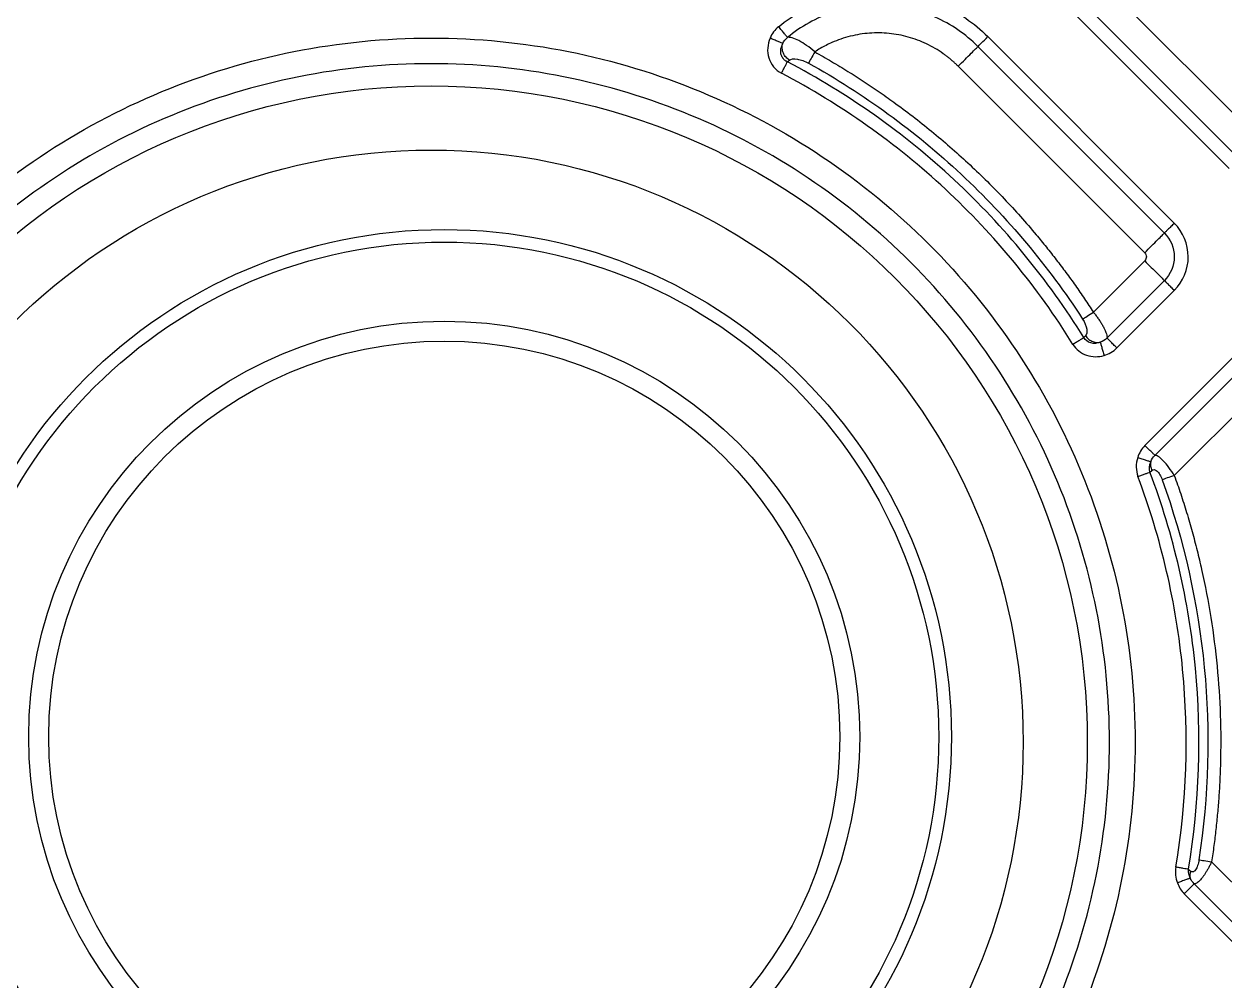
# Model space of a CAD drawing. Extents: x 525 to 613, y 487 to 635.
# Drawn here: x 563.221 to 567.463, y 537.177 to 540.556 of the extents above; entities that cross this region are included whole.
import ezdxf

# ---------------------------------------------------------------- set-up
doc = ezdxf.new("R2010")
doc.units = 0
doc.header["$MEASUREMENT"] = 0
doc.layers.add('1', color=4, linetype='Continuous')
doc.layers.add('STD TEST', color=3, linetype='Continuous')

# ---------------------------------------------------------------- blocks, each defined once
blk = doc.blocks.new('2023 VANGUARD')
at = {"layer": '1', "color": 3, "linetype": 'Continuous', "lineweight": 25}
for p, q in [((-1.3773, -52.5402), (-2.0361, -51.8813)), ((-2.1059, -51.9511), (-1.447, -52.6099)), ((-2.1407, -51.9859), (-1.4819, -52.6448)), ((-1.7103, -52.8731), (-2.3691, -52.2143)), ((-1.6754, -52.8383), (-2.3342, -52.1794)), ((-2.4388, -52.284), (-1.78, -52.9429)), ((-1.78, -52.9711), (-1.9612, -53.1523)), ((-1.9133, -53.2439), (-1.7103, -53.0409)), ((-1.8784, -53.2788), (-1.6754, -53.0757)), ((-1.9888, -53.2361), (-1.9948, -53.2425)), ((-1.4534, -53.2978), (-1.779, -53.6234)), ((-1.4185, -53.3326), (-1.7441, -53.6582)), ((-1.3488, -53.4023), (-1.6754, -53.7289)), ((-1.7613, -53.7172), (-1.7546, -53.7111)), ((-1.3488, -55.2881), (-1.5437, -55.0933)), ((-1.6052, -55.1712), (-1.4185, -55.3579)), ((-1.64, -55.2061), (-1.4534, -55.3927))]:
    blk.add_line(p, q, dxfattribs=at)
for centre, radius in [((-4.3, -54.6708), 2.3173), ((-4.3, -54.6708), 2.0907), ((-4.2541, -54.6518), 1.7912), ((-4.2541, -54.6518), 1.7467), ((-4.2541, -54.6518), 1.4676), ((-4.2541, -54.6518), 1.3971)]:
    blk.add_circle(centre, radius, dxfattribs=at)
for points, knots in [([(-3.073, -52.1444), (-3.0209, -52.1014), (-2.9608, -52.068), (-2.8325, -52.0253), (-2.7644, -52.0159), (-2.6293, -52.0223), (-2.5624, -52.0381), (-2.4388, -52.0928), (-2.382, -52.1316), (-2.3342, -52.1794)], [0, 0, 0, 0, 0.25, 0.25, 0.5, 0.5, 0.75, 0.75, 1, 1, 1, 1]), ([(-2.3691, -52.2143), (-2.4126, -52.1708), (-2.4642, -52.1354), (-2.5768, -52.0856), (-2.6377, -52.0712), (-2.7607, -52.0654), (-2.8227, -52.074), (-2.9395, -52.1129), (-2.9942, -52.1432), (-3.0416, -52.1824)], [0, 0, 0, 0, 0.25, 0.25, 0.5, 0.5, 0.75, 0.75, 1, 1, 1, 1]), ([(-3.0416, -52.1824), (-3.0422, -52.1817), (-3.0434, -52.1803), (-3.047, -52.1759), (-3.0495, -52.1729), (-3.0554, -52.1657), (-3.0589, -52.1616), (-3.066, -52.153), (-3.0696, -52.1486), (-3.073, -52.1444)], [0, 0, 0, 0, 0.25, 0.25, 0.5, 0.5, 0.75, 0.75, 1, 1, 1, 1]), ([(-2.4388, -52.284), (-2.4416, -52.2813), (-2.447, -52.276), (-2.4555, -52.2682), (-2.4642, -52.2607), (-2.473, -52.2534), (-2.4821, -52.2464), (-2.4976, -52.2352), (-2.5202, -52.2207), (-2.5507, -52.2046), (-2.5824, -52.1912), (-2.6261, -52.177), (-2.6828, -52.1664), (-2.7405, -52.1656), (-2.7861, -52.1709), (-2.8199, -52.1777), (-2.853, -52.1875), (-2.8815, -52.1986), (-2.9057, -52.2101), (-2.9259, -52.2211), (-2.9388, -52.2294), (-2.9452, -52.2335)], [0, 0, 0, 0, 0.020866, 0.041699, 0.062518, 0.083339, 0.104179, 0.125056, 0.187547, 0.250078, 0.312569, 0.3751, 0.500006, 0.624913, 0.687404, 0.749935, 0.812426, 0.874957, 0.916652, 0.958287, 1, 1, 1, 1]), ([(-6.7862, -54.6708), (-6.7862, -54.8335), (-6.7702, -54.9962), (-6.7067, -55.3154), (-6.6593, -55.4719), (-6.5347, -55.7726), (-6.4576, -55.9168), (-6.2768, -56.1874), (-6.1731, -56.3138), (-5.943, -56.5439), (-5.8166, -56.6476), (-5.546, -56.8284), (-5.4018, -56.9055), (-5.1011, -57.0301), (-4.9446, -57.0775), (-4.6254, -57.141), (-4.4627, -57.157), (-4.1373, -57.157), (-3.9746, -57.141), (-3.6554, -57.0775), (-3.4989, -57.0301), (-3.1982, -56.9055), (-3.054, -56.8284), (-2.7834, -56.6476), (-2.657, -56.5439), (-2.4269, -56.3138), (-2.3232, -56.1874), (-2.1424, -55.9168), (-2.0653, -55.7726), (-1.9407, -55.4719), (-1.8933, -55.3154), (-1.8298, -54.9962), (-1.8138, -54.8335), (-1.8138, -54.5081), (-1.8298, -54.3454), (-1.8933, -54.0262), (-1.9407, -53.8697), (-2.0653, -53.569), (-2.1424, -53.4248), (-2.3232, -53.1542), (-2.4269, -53.0278), (-2.657, -52.7977), (-2.7834, -52.694), (-3.054, -52.5132), (-3.1982, -52.4361), (-3.4989, -52.3115), (-3.6554, -52.2641), (-3.9746, -52.2006), (-4.1373, -52.1846), (-4.4627, -52.1846), (-4.6254, -52.2006), (-4.9446, -52.2641), (-5.1011, -52.3115), (-5.4018, -52.4361), (-5.546, -52.5132), (-5.8166, -52.694), (-5.943, -52.7977), (-6.1731, -53.0278), (-6.2768, -53.1542), (-6.4576, -53.4248), (-6.5347, -53.569), (-6.6593, -53.8697), (-6.7067, -54.0262), (-6.7702, -54.3454), (-6.7862, -54.5081), (-6.7862, -54.6708)], [0, 0, 0, 0, 0.03125, 0.03125, 0.0625, 0.0625, 0.09375, 0.09375, 0.125, 0.125, 0.15625, 0.15625, 0.1875, 0.1875, 0.21875, 0.21875, 0.25, 0.25, 0.28125, 0.28125, 0.3125, 0.3125, 0.34375, 0.34375, 0.375, 0.375, 0.40625, 0.40625, 0.4375, 0.4375, 0.46875, 0.46875, 0.5, 0.5, 0.53125, 0.53125, 0.5625, 0.5625, 0.59375, 0.59375, 0.625, 0.625, 0.65625, 0.65625, 0.6875, 0.6875, 0.71875, 0.71875, 0.75, 0.75, 0.78125, 0.78125, 0.8125, 0.8125, 0.84375, 0.84375, 0.875, 0.875, 0.90625, 0.90625, 0.9375, 0.9375, 0.96875, 0.96875, 1, 1, 1, 1]), ([(-3.1033, -52.1849), (-3.1124, -52.2068), (-3.1146, -52.2322), (-3.1006, -52.2777), (-3.0842, -52.2975), (-3.063, -52.3085)], [0, 0, 0, 0, 0.5, 0.5, 1, 1, 1, 1]), ([(-3.0585, -52.2037), (-3.0597, -52.2032), (-3.0616, -52.2024), (-3.0671, -52.2001), (-3.0707, -52.1986), (-3.079, -52.1951), (-3.0838, -52.1931), (-3.0935, -52.189), (-3.0985, -52.1869), (-3.1033, -52.1849)], [0, 0, 0, 0, 0.25, 0.25, 0.5, 0.5, 0.75, 0.75, 1, 1, 1, 1]), ([(-3.042, -52.2684), (-3.0432, -52.2679), (-3.0455, -52.2668), (-3.0488, -52.2647), (-3.0518, -52.2624), (-3.0546, -52.2598), (-3.0568, -52.2572), (-3.0594, -52.2537), (-3.0626, -52.2481), (-3.0652, -52.2394), (-3.0662, -52.2236), (-3.0618, -52.212), (-3.0585, -52.2037)], [0, 0, 0, 0, 0.0514923, 0.102157, 0.1522221, 0.2018998, 0.2513902, 0.2849445, 0.3768041, 0.5015695, 0.6416297, 1, 1, 1, 1]), ([(-3.0349, -52.2626), (-3.0389, -52.26), (-3.043, -52.2567), (-3.0503, -52.2484), (-3.0536, -52.2434), (-3.0584, -52.2325), (-3.0599, -52.2265), (-3.0608, -52.2147), (-3.0601, -52.2089), (-3.0585, -52.2037)], [0, 0, 0, 0, 0.25, 0.25, 0.5, 0.5, 0.75, 0.75, 1, 1, 1, 1]), ([(-2.9452, -52.2335), (-2.9644, -52.2163), (-2.9841, -52.2027), (-3.0099, -52.1893), (-3.0178, -52.186), (-3.0316, -52.1822), (-3.0374, -52.1815), (-3.0416, -52.1824)], [0, 0, 0, 0, 0.5, 0.5, 0.75, 0.75, 1, 1, 1, 1]), ([(-2.4388, -52.284), (-2.4306, -52.2758), (-2.4223, -52.2675), (-2.4068, -52.252), (-2.3995, -52.2447), (-2.3869, -52.2321), (-2.3815, -52.2267), (-2.3733, -52.2185), (-2.3705, -52.2157), (-2.3691, -52.2143)], [0, 0, 0, 0, 0.25, 0.25, 0.5, 0.5, 0.75, 0.75, 1, 1, 1, 1]), ([(-2.3691, -52.2143), (-2.3677, -52.2129), (-2.3634, -52.2086), (-2.3507, -52.1959), (-2.3425, -52.1877), (-2.3342, -52.1794)], [0, 0, 0, 0, 0.5, 0.5, 1, 1, 1, 1]), ([(-3.0349, -52.2626), (-3.0294, -52.2583), (-3.0191, -52.2572), (-2.9947, -52.2609), (-2.9806, -52.2657), (-2.9672, -52.2731)], [0, 0, 0, 0, 0.5, 0.5, 1, 1, 1, 1]), ([(-2.9452, -52.2335), (-2.9498, -52.2418), (-2.9544, -52.25), (-2.9622, -52.2639), (-2.9653, -52.2696), (-2.9672, -52.2731)], [0, 0, 0, 0, 0.5, 0.5, 1, 1, 1, 1]), ([(-2.9452, -52.2335), (-2.9353, -52.239), (-2.9156, -52.2501), (-2.8862, -52.2672), (-2.857, -52.2846), (-2.828, -52.3024), (-2.7992, -52.3205), (-2.7707, -52.3389), (-2.7424, -52.3578), (-2.7143, -52.3769), (-2.6865, -52.3964), (-2.6221, -52.4427), (-2.5235, -52.5191), (-2.3958, -52.6314), (-2.275, -52.7511), (-2.187, -52.8499), (-2.1271, -52.9229), (-2.092, -52.9674), (-2.0579, -53.0126), (-2.0247, -53.0584), (-1.9923, -53.105), (-1.9716, -53.1365), (-1.9612, -53.1523)], [0, 0, 0, 0, 0.025023, 0.050031, 0.075029, 0.100019, 0.125006, 0.149993, 0.174984, 0.199983, 0.224994, 0.250019, 0.375003, 0.500001, 0.624985, 0.749983, 0.79168, 0.833342, 0.874988, 0.916635, 0.9583, 1, 1, 1, 1]), ([(-1.9044, -54.6708), (-1.9044, -54.8276), (-1.9198, -54.9844), (-1.981, -55.2919), (-2.0267, -55.4427), (-2.1467, -55.7324), (-2.221, -55.8714), (-2.3952, -56.1321), (-2.4952, -56.2539), (-2.7169, -56.4756), (-2.8387, -56.5756), (-3.0994, -56.7498), (-3.2384, -56.8241), (-3.5281, -56.9441), (-3.6789, -56.9898), (-3.9864, -57.051), (-4.1432, -57.0664), (-4.4568, -57.0664), (-4.6136, -57.051), (-4.9211, -56.9898), (-5.0719, -56.9441), (-5.3616, -56.8241), (-5.5006, -56.7498), (-5.7613, -56.5756), (-5.8831, -56.4756), (-6.1048, -56.2539), (-6.2048, -56.1321), (-6.379, -55.8714), (-6.4533, -55.7324), (-6.5733, -55.4427), (-6.619, -55.2919), (-6.6802, -54.9844), (-6.6956, -54.8276), (-6.6956, -54.514), (-6.6802, -54.3572), (-6.619, -54.0497), (-6.5733, -53.8989), (-6.4533, -53.6092), (-6.379, -53.4702), (-6.2048, -53.2095), (-6.1048, -53.0877), (-5.8831, -52.866), (-5.7613, -52.766), (-5.5006, -52.5918), (-5.3616, -52.5175), (-5.0719, -52.3975), (-4.9211, -52.3518), (-4.6136, -52.2906), (-4.4568, -52.2752), (-4.1432, -52.2752), (-3.9864, -52.2906), (-3.6789, -52.3518), (-3.5281, -52.3975), (-3.2384, -52.5175), (-3.0994, -52.5918), (-2.8387, -52.766), (-2.7169, -52.866), (-2.4952, -53.0877), (-2.3952, -53.2095), (-2.221, -53.4702), (-2.1467, -53.6092), (-2.0267, -53.8989), (-1.981, -54.0497), (-1.9198, -54.3572), (-1.9044, -54.514), (-1.9044, -54.6708)], [0, 0, 0, 0, 0.03125, 0.03125, 0.0625, 0.0625, 0.09375, 0.09375, 0.125, 0.125, 0.15625, 0.15625, 0.1875, 0.1875, 0.21875, 0.21875, 0.25, 0.25, 0.28125, 0.28125, 0.3125, 0.3125, 0.34375, 0.34375, 0.375, 0.375, 0.40625, 0.40625, 0.4375, 0.4375, 0.46875, 0.46875, 0.5, 0.5, 0.53125, 0.53125, 0.5625, 0.5625, 0.59375, 0.59375, 0.625, 0.625, 0.65625, 0.65625, 0.6875, 0.6875, 0.71875, 0.71875, 0.75, 0.75, 0.78125, 0.78125, 0.8125, 0.8125, 0.84375, 0.84375, 0.875, 0.875, 0.90625, 0.90625, 0.9375, 0.9375, 0.96875, 0.96875, 1, 1, 1, 1]), ([(-3.063, -52.3085), (-3.0609, -52.3046), (-3.0588, -52.3005), (-3.0545, -52.2923), (-3.0525, -52.2884), (-3.0487, -52.2811), (-3.0469, -52.2778), (-3.044, -52.2723), (-3.0429, -52.2701), (-3.042, -52.2684)], [0, 0, 0, 0, 0.25, 0.25, 0.5, 0.5, 0.75, 0.75, 1, 1, 1, 1]), ([(-1.9948, -53.2425), (-2.1219, -53.0374), (-2.2764, -52.8494), (-2.6297, -52.5209), (-2.8283, -52.3803), (-3.042, -52.2684)], [0, 0, 0, 0, 0.5, 0.5, 1, 1, 1, 1]), ([(-2.9672, -52.2731), (-2.7724, -52.3814), (-2.5908, -52.5136), (-2.2649, -52.8179), (-2.1206, -52.99), (-1.9992, -53.177)], [0, 0, 0, 0, 0.5, 0.5, 1, 1, 1, 1]), ([(-2.0333, -53.2663), (-2.1583, -53.0647), (-2.3102, -52.8799), (-2.6576, -52.5568), (-2.8529, -52.4186), (-3.063, -52.3085)], [0, 0, 0, 0, 0.5, 0.5, 1, 1, 1, 1]), ([(-1.6754, -52.8383), (-1.6792, -52.8421), (-1.6833, -52.8461), (-1.6911, -52.854), (-1.6949, -52.8578), (-1.7015, -52.8644), (-1.7043, -52.8672), (-1.7083, -52.8712), (-1.7096, -52.8725), (-1.7103, -52.8731)], [0, 0, 0, 0, 0.25, 0.25, 0.5, 0.5, 0.75, 0.75, 1, 1, 1, 1]), ([(-1.6754, -53.0757), (-1.644, -53.0444), (-1.6262, -53.0014), (-1.6262, -52.9127), (-1.6443, -52.8694), (-1.6754, -52.8383)], [0, 0, 0, 0, 0.5, 0.5, 1, 1, 1, 1]), ([(-1.78, -52.9429), (-1.7717, -52.9346), (-1.7635, -52.9263), (-1.7479, -52.9108), (-1.7407, -52.9035), (-1.728, -52.8909), (-1.7227, -52.8855), (-1.7145, -52.8773), (-1.7116, -52.8745), (-1.7103, -52.8731)], [0, 0, 0, 0, 0.25, 0.25, 0.5, 0.5, 0.75, 0.75, 1, 1, 1, 1]), ([(-1.7103, -52.8731), (-1.6883, -52.8951), (-1.6755, -52.9257), (-1.6755, -52.9884), (-1.6881, -53.0187), (-1.7103, -53.0409)], [0, 0, 0, 0, 0.5, 0.5, 1, 1, 1, 1]), ([(-1.78, -52.9429), (-1.7763, -52.9466), (-1.7741, -52.9518), (-1.7741, -52.9622), (-1.7763, -52.9674), (-1.78, -52.9711)], [0, 0, 0, 0, 0.5, 0.5, 1, 1, 1, 1]), ([(-1.78, -52.9711), (-1.7726, -52.9785), (-1.7647, -52.9864), (-1.7491, -53.002), (-1.7415, -53.0096), (-1.7282, -53.0229), (-1.7226, -53.0285), (-1.7143, -53.0369), (-1.7116, -53.0396), (-1.7103, -53.0409)], [0, 0, 0, 0, 0.25, 0.25, 0.5, 0.5, 0.75, 0.75, 1, 1, 1, 1]), ([(-1.7103, -53.0409), (-1.7096, -53.0415), (-1.7083, -53.0428), (-1.7043, -53.0468), (-1.7015, -53.0496), (-1.6949, -53.0562), (-1.6911, -53.06), (-1.6833, -53.0679), (-1.6792, -53.0719), (-1.6754, -53.0757)], [0, 0, 0, 0, 0.25, 0.25, 0.5, 0.5, 0.75, 0.75, 1, 1, 1, 1]), ([(-1.9992, -53.177), (-1.9958, -53.1748), (-1.9904, -53.1713), (-1.977, -53.1626), (-1.9691, -53.1575), (-1.9612, -53.1523)], [0, 0, 0, 0, 0.5, 0.5, 1, 1, 1, 1]), ([(-1.9992, -53.177), (-1.9915, -53.1888), (-1.9866, -53.2017), (-1.9832, -53.223), (-1.9846, -53.2315), (-1.9888, -53.2361)], [0, 0, 0, 0, 0.5, 0.5, 1, 1, 1, 1]), ([(-1.9612, -53.1523), (-1.9599, -53.154), (-1.9572, -53.1573), (-1.9532, -53.1625), (-1.9492, -53.1679), (-1.9453, -53.1734), (-1.9414, -53.1789), (-1.9377, -53.1846), (-1.934, -53.1904), (-1.9305, -53.1961), (-1.9273, -53.2018), (-1.9233, -53.2093), (-1.9187, -53.2189), (-1.9149, -53.229), (-1.9131, -53.2366), (-1.9129, -53.2412), (-1.9132, -53.2432), (-1.9133, -53.2439)], [0, 0, 0, 0, 0.044301, 0.089857, 0.136678, 0.184773, 0.234154, 0.284827, 0.336802, 0.390084, 0.444682, 0.500602, 0.610729, 0.749962, 0.866451, 0.949811, 1, 1, 1, 1]), ([(-1.9948, -53.2425), (-1.9964, -53.2434), (-1.9986, -53.2448), (-2.0039, -53.2481), (-2.007, -53.25), (-2.014, -53.2543), (-2.0178, -53.2567), (-2.0256, -53.2615), (-2.0295, -53.264), (-2.0333, -53.2663)], [0, 0, 0, 0, 0.25, 0.25, 0.5, 0.5, 0.75, 0.75, 1, 1, 1, 1]), ([(-2.0333, -53.2663), (-2.0222, -53.2842), (-2.0051, -53.2977), (-1.9652, -53.3113), (-1.9435, -53.3112), (-1.9234, -53.3054)], [0, 0, 0, 0, 0.5, 0.5, 1, 1, 1, 1]), ([(-1.9369, -53.2588), (-1.9481, -53.2629), (-1.9599, -53.264), (-1.9809, -53.2584), (-1.9896, -53.2518), (-1.9948, -53.2425)], [0, 0, 0, 0, 0.5, 0.5, 1, 1, 1, 1]), ([(-1.9888, -53.2361), (-1.9863, -53.2397), (-1.9833, -53.2432), (-1.9759, -53.2496), (-1.9716, -53.2525), (-1.9621, -53.2569), (-1.957, -53.2584), (-1.9468, -53.2598), (-1.9416, -53.2597), (-1.9369, -53.2588)], [0, 0, 0, 0, 0.25, 0.25, 0.5, 0.5, 0.75, 0.75, 1, 1, 1, 1]), ([(-1.9369, -53.2588), (-1.9365, -53.26), (-1.9359, -53.262), (-1.9343, -53.2677), (-1.9332, -53.2715), (-1.9307, -53.2802), (-1.9293, -53.2851), (-1.9263, -53.2953), (-1.9248, -53.3005), (-1.9234, -53.3054)], [0, 0, 0, 0, 0.25, 0.25, 0.5, 0.5, 0.75, 0.75, 1, 1, 1, 1]), ([(-1.8784, -53.2788), (-1.8823, -53.275), (-1.8863, -53.2709), (-1.8942, -53.263), (-1.898, -53.2592), (-1.9046, -53.2526), (-1.9073, -53.2499), (-1.9114, -53.2458), (-1.9127, -53.2445), (-1.9133, -53.2439)], [0, 0, 0, 0, 0.25, 0.25, 0.5, 0.5, 0.75, 0.75, 1, 1, 1, 1]), ([(-1.7441, -53.6582), (-1.7448, -53.6576), (-1.746, -53.6563), (-1.7501, -53.6522), (-1.7529, -53.6495), (-1.7595, -53.6429), (-1.7633, -53.6391), (-1.7711, -53.6312), (-1.7752, -53.6272), (-1.779, -53.6234)], [0, 0, 0, 0, 0.25, 0.25, 0.5, 0.5, 0.75, 0.75, 1, 1, 1, 1]), ([(-1.6754, -53.7289), (-1.6813, -53.7193), (-1.6878, -53.7097), (-1.7012, -53.6919), (-1.7082, -53.6837), (-1.7211, -53.6704), (-1.727, -53.6654), (-1.7371, -53.6591), (-1.7411, -53.6579), (-1.7441, -53.6582)], [0, 0, 0, 0, 0.25, 0.25, 0.5, 0.5, 0.75, 0.75, 1, 1, 1, 1]), ([(-1.8048, -53.666), (-1.7999, -53.6675), (-1.7947, -53.6691), (-1.7847, -53.6723), (-1.7797, -53.6739), (-1.7711, -53.6766), (-1.7674, -53.6777), (-1.7617, -53.6795), (-1.7597, -53.6802), (-1.7585, -53.6805)], [0, 0, 0, 0, 0.25, 0.25, 0.5, 0.5, 0.75, 0.75, 1, 1, 1, 1]), ([(-1.7585, -53.6805), (-1.7596, -53.6856), (-1.7597, -53.691), (-1.7583, -53.7014), (-1.7568, -53.7065), (-1.7546, -53.7111)], [0, 0, 0, 0, 0.5, 0.5, 1, 1, 1, 1]), ([(-1.8038, -53.7332), (-1.7996, -53.7316), (-1.7952, -53.73), (-1.7866, -53.7267), (-1.7824, -53.7252), (-1.7748, -53.7223), (-1.7713, -53.721), (-1.7655, -53.7188), (-1.7631, -53.7179), (-1.7613, -53.7172)], [0, 0, 0, 0, 0.25, 0.25, 0.5, 0.5, 0.75, 0.75, 1, 1, 1, 1]), ([(-1.6703, -55.1122), (-1.6316, -54.8818), (-1.6234, -54.6464), (-1.6684, -54.1814), (-1.7216, -53.9519), (-1.8038, -53.7332)], [0, 0, 0, 0, 0.5, 0.5, 1, 1, 1, 1]), ([(-1.6256, -55.1197), (-1.5862, -54.8854), (-1.5779, -54.646), (-1.6237, -54.173), (-1.6778, -53.9396), (-1.7613, -53.7172)], [0, 0, 0, 0, 0.5, 0.5, 1, 1, 1, 1]), ([(-1.7546, -53.7111), (-1.7524, -53.709), (-1.7497, -53.708), (-1.7435, -53.7087), (-1.74, -53.7104), (-1.733, -53.7167), (-1.7294, -53.7212), (-1.7231, -53.7318), (-1.7203, -53.7379), (-1.718, -53.7442)], [0, 0, 0, 0, 0.25, 0.25, 0.5, 0.5, 0.75, 0.75, 1, 1, 1, 1]), ([(-1.6754, -53.7289), (-1.6843, -53.7321), (-1.6931, -53.7353), (-1.7082, -53.7407), (-1.7143, -53.7429), (-1.718, -53.7442)], [0, 0, 0, 0, 0.5, 0.5, 1, 1, 1, 1]), ([(-1.718, -53.7442), (-1.6413, -53.9579), (-1.5913, -54.1812), (-1.5477, -54.6332), (-1.5541, -54.862), (-1.5885, -55.0864)], [0, 0, 0, 0, 0.5, 0.5, 1, 1, 1, 1]), ([(-1.6754, -53.7289), (-1.6715, -53.7398), (-1.6638, -53.7616), (-1.6527, -53.7944), (-1.642, -53.8273), (-1.6318, -53.8604), (-1.6219, -53.8935), (-1.6125, -53.9268), (-1.6035, -53.9602), (-1.5948, -53.9938), (-1.5866, -54.0274), (-1.5685, -54.1061), (-1.5446, -54.2309), (-1.5226, -54.4027), (-1.5113, -54.5755), (-1.5109, -54.7102), (-1.5146, -54.8064), (-1.518, -54.864), (-1.5226, -54.9215), (-1.5284, -54.9789), (-1.5353, -55.0361), (-1.5409, -55.0742), (-1.5437, -55.0933)], [0, 0, 0, 0, 0.025024, 0.050033, 0.07503, 0.10002, 0.125006, 0.149993, 0.174984, 0.199983, 0.224994, 0.25002, 0.375004, 0.500001, 0.624985, 0.749983, 0.79168, 0.833343, 0.874988, 0.916634, 0.958299, 1, 1, 1, 1]), ([(-1.5885, -55.0864), (-1.5895, -55.0931), (-1.591, -55.0999), (-1.595, -55.1122), (-1.5976, -55.1178), (-1.6034, -55.126), (-1.6066, -55.1286), (-1.6128, -55.13), (-1.6156, -55.1289), (-1.6182, -55.1266)], [0, 0, 0, 0, 0.25, 0.25, 0.5, 0.5, 0.75, 0.75, 1, 1, 1, 1]), ([(-1.5437, -55.0933), (-1.5446, -55.0952), (-1.5464, -55.0991), (-1.5492, -55.1048), (-1.5521, -55.1103), (-1.5549, -55.1156), (-1.5578, -55.1208), (-1.5607, -55.1257), (-1.5635, -55.1304), (-1.5663, -55.1348), (-1.5691, -55.139), (-1.5718, -55.143), (-1.5745, -55.1467), (-1.5782, -55.1514), (-1.5827, -55.1568), (-1.588, -55.1623), (-1.593, -55.1666), (-1.5975, -55.1695), (-1.6017, -55.1713), (-1.604, -55.1712), (-1.6052, -55.1712)], [0, 0, 0, 0, 0.045355, 0.089978, 0.133883, 0.177088, 0.21961, 0.261467, 0.302678, 0.343262, 0.38324, 0.422635, 0.461469, 0.499765, 0.581266, 0.663208, 0.745827, 0.829352, 0.914005, 1, 1, 1, 1]), ([(-1.5885, -55.0864), (-1.5845, -55.087), (-1.5781, -55.088), (-1.5623, -55.0904), (-1.553, -55.0918), (-1.5437, -55.0933)], [0, 0, 0, 0, 0.5, 0.5, 1, 1, 1, 1]), ([(-1.6256, -55.1197), (-1.6274, -55.1194), (-1.6299, -55.119), (-1.6361, -55.1179), (-1.6397, -55.1173), (-1.6478, -55.116), (-1.6522, -55.1152), (-1.6612, -55.1137), (-1.6658, -55.1129), (-1.6703, -55.1122)], [0, 0, 0, 0, 0.25, 0.25, 0.5, 0.5, 0.75, 0.75, 1, 1, 1, 1]), ([(-1.619, -55.1511), (-1.6201, -55.1515), (-1.6221, -55.1522), (-1.6277, -55.1543), (-1.6313, -55.1557), (-1.6398, -55.1588), (-1.6446, -55.1606), (-1.6545, -55.1643), (-1.6596, -55.1662), (-1.6644, -55.168)], [0, 0, 0, 0, 0.25, 0.25, 0.5, 0.5, 0.75, 0.75, 1, 1, 1, 1]), ([(-1.64, -55.2061), (-1.6362, -55.2022), (-1.6322, -55.1982), (-1.6243, -55.1903), (-1.6205, -55.1865), (-1.6139, -55.1799), (-1.6112, -55.1772), (-1.6071, -55.1731), (-1.6058, -55.1718), (-1.6052, -55.1712)], [0, 0, 0, 0, 0.25, 0.25, 0.5, 0.5, 0.75, 0.75, 1, 1, 1, 1])]:
    blk.add_open_spline(points, degree=3, knots=knots, dxfattribs=at)
for points in [[(-3.073, -52.1444), (-3.0863, -52.1554), (-3.0967, -52.1692), (-3.1033, -52.1849)], [(-3.0585, -52.2037), (-3.0548, -52.1955), (-3.049, -52.1882), (-3.0416, -52.1824)], [(-3.042, -52.2684), (-3.0396, -52.2665), (-3.0373, -52.2645), (-3.0349, -52.2626)], [(-1.9133, -53.2439), (-1.9199, -53.2508), (-1.9279, -53.2559), (-1.9369, -53.2588)], [(-1.9234, -53.3054), (-1.9063, -53.3005), (-1.8909, -53.2912), (-1.8784, -53.2788)], [(-1.779, -53.6234), (-1.791, -53.6354), (-1.7998, -53.65), (-1.8048, -53.666)], [(-1.7585, -53.6805), (-1.7555, -53.672), (-1.7506, -53.6644), (-1.7441, -53.6582)], [(-1.8048, -53.666), (-1.8117, -53.6878), (-1.8118, -53.7117), (-1.8038, -53.7332)], [(-1.7613, -53.7172), (-1.7647, -53.7059), (-1.7634, -53.6928), (-1.7585, -53.6805)], [(-1.6703, -55.1122), (-1.6734, -55.1309), (-1.671, -55.1503), (-1.6644, -55.168)], [(-1.619, -55.1511), (-1.6237, -55.1408), (-1.6262, -55.1299), (-1.6256, -55.1197)], [(-1.6182, -55.1266), (-1.6206, -55.1243), (-1.6231, -55.122), (-1.6256, -55.1197)], [(-1.6182, -55.1266), (-1.6205, -55.1344), (-1.6209, -55.1432), (-1.619, -55.1511)], [(-1.6644, -55.168), (-1.6591, -55.1824), (-1.6508, -55.1953), (-1.64, -55.2061)], [(-1.6052, -55.1712), (-1.611, -55.1656), (-1.6156, -55.1589), (-1.619, -55.1511)]]:
    blk.add_open_spline(points, degree=3, dxfattribs=at)
blk = doc.blocks.new('2026 Vanguard')
at = {"layer": 'STD TEST', "color": 1}
blk.add_blockref('2023 VANGUARD', (44.1613, 88.209), dxfattribs=at)

msp = doc.modelspace()

# ---------------------------------------------------------------- block references
at = {"layer": '1'}
msp.add_blockref('2026 Vanguard', (524.7985, 504.4821), dxfattribs=at)

doc.saveas('drawing.dxf')
